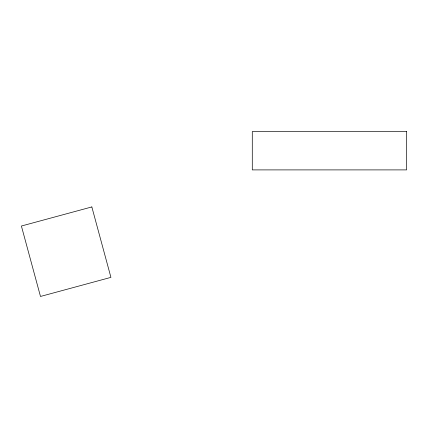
<?xml version="1.0" encoding="UTF-8"?>
<svg xmlns="http://www.w3.org/2000/svg" width="428" height="428" viewBox="0 0 428 428"><rect width="100%" height="100%" fill="white"/><g stroke="black" fill="none" stroke-linecap="round" stroke-linejoin="round"><path stroke-width="0.64" d="M91.838 206.933L21.4 226.021L40.489 296.454L110.922 277.371L91.838 206.933M406.6 131.546L252.285 131.546L252.285 169.9L406.6 169.9L406.6 131.546"/></g></svg>
